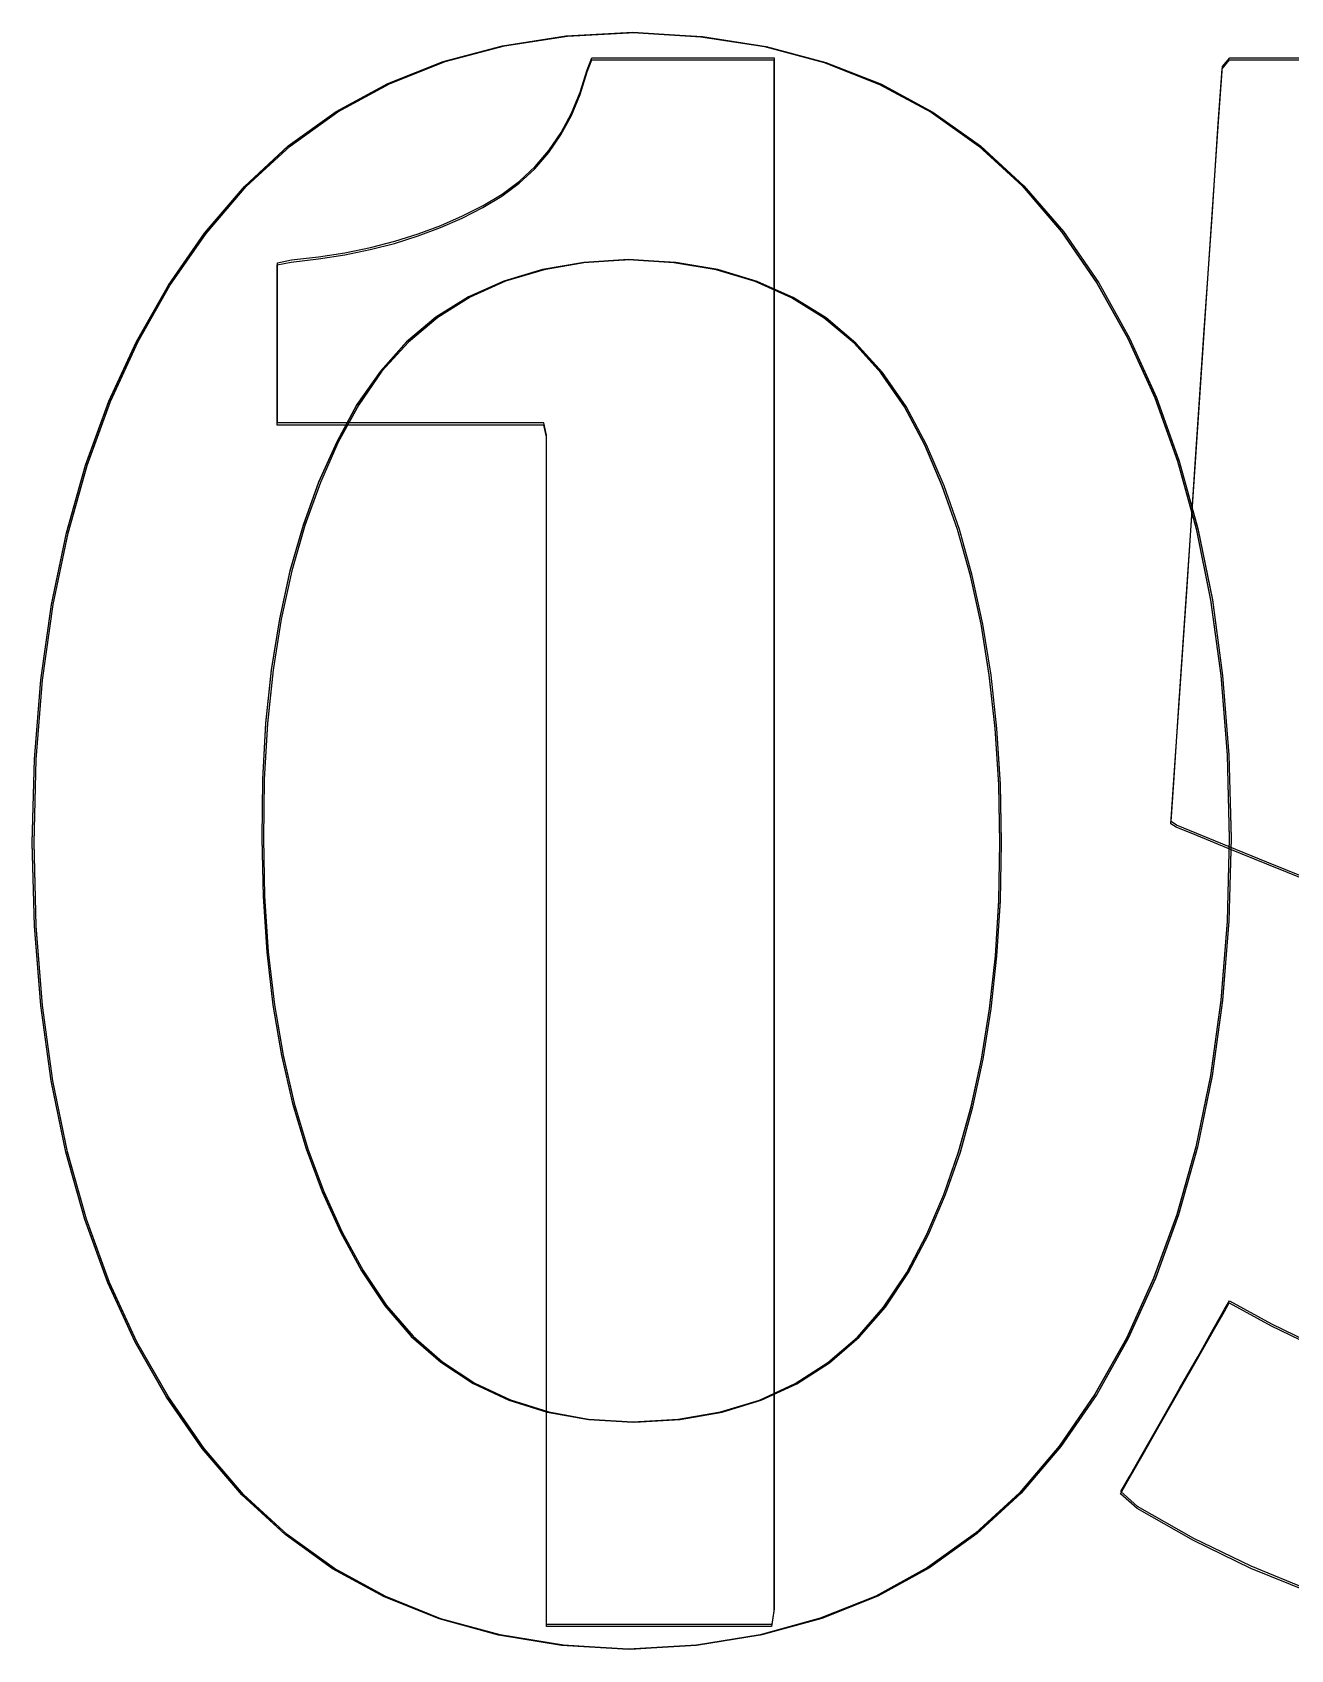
# Model space of a CAD drawing. Extents: x 1 to 47.7, y 0.2 to 35.
# Drawn here: x 39.2111 to 39.2892, y 12.1834 to 12.2837 of the extents above; entities that cross this region are included whole.
import ezdxf

# ---------------------------------------------------------------- set-up
doc = ezdxf.new("R2010")
doc.units = 0
doc.header["$MEASUREMENT"] = 0
for name, color, linetype in [('5_1___24__TARGET_LEDS___12', 7, 'CONTINUOUS'), ('6_2___8__INDEPENDENT_INPUT', 7, 'CONTINUOUS'), ('6_3___8__OPTOISO_INDEPENDE', 7, 'CONTINUOUS'), ('6_4___24__OPTOISO_INDEPEND', 7, 'CONTINUOUS'), ('6_5___8__INDEPENDENT_INPUT', 7, 'CONTINUOUS'), ('6_6___8__INDEPENDENT_INPUT', 7, 'CONTINUOUS'), ('6_7___8__OPTOISO_INDEPENDE', 7, 'CONTINUOUS'), ('6_8___8__OPTOISO_INDEPENDE', 7, 'CONTINUOUS')]:
    doc.layers.add(name, color=color, linetype=linetype)

msp = doc.modelspace()

# ---------------------------------------------------------------- linework, layer by layer
at = {"layer": '5_1___24__TARGET_LEDS___12'}
msp.add_lwpolyline([(39.24303, 12.18481), (39.24303, 12.18766), (39.24303, 12.19524), (39.24303, 12.20611), (39.24303, 12.21879), (39.24303, 12.23183), (39.24303, 12.24379), (39.24303, 12.25319), (39.24303, 12.2586), (39.24286, 12.25934), (39.24165, 12.25934), (39.23955, 12.25934), (39.23687, 12.25934), (39.23394, 12.25934), (39.2311, 12.25934), (39.22867, 12.25934), (39.22697, 12.25934), (39.22633, 12.25934), (39.22633, 12.25972), (39.22633, 12.26074), (39.22633, 12.26221), (39.22633, 12.26391), (39.22633, 12.26567), (39.22633, 12.26728), (39.22633, 12.26855), (39.22633, 12.26928), (39.2272, 12.26945), (39.22889, 12.26964), (39.23052, 12.2699), (39.23209, 12.27022), (39.23361, 12.27061), (39.23507, 12.27107), (39.23646, 12.27159), (39.2378, 12.27218), (39.23908, 12.27283), (39.24027, 12.27354), (39.24135, 12.27434), (39.24232, 12.27524), (39.24318, 12.27625), (39.24393, 12.27735), (39.24458, 12.27855), (39.24512, 12.27985), (39.24555, 12.28125), (39.24584, 12.28199), (39.24667, 12.28199), (39.24811, 12.28199), (39.24994, 12.28199), (39.25193, 12.28199), (39.25387, 12.28199), (39.25554, 12.28199), (39.2567, 12.28199), (39.25713, 12.28199), (39.25713, 12.27827), (39.25713, 12.26838), (39.25713, 12.25422), (39.25713, 12.23768), (39.25713, 12.22067), (39.25713, 12.20508), (39.25713, 12.19282), (39.25713, 12.18578), (39.25699, 12.18481), (39.25597, 12.18481), (39.25419, 12.18481), (39.25193, 12.18481), (39.24946, 12.18481), (39.24706, 12.18481), (39.245, 12.18481), (39.24357, 12.18481)], close=True, dxfattribs=at)
for points in [[(39.29028, 12.23106), (39.28772, 12.2321), (39.28533, 12.23307), (39.28337, 12.23387), (39.2821, 12.23439), (39.28177, 12.23461), (39.28194, 12.23703), (39.28228, 12.24211), (39.28275, 12.24902), (39.28328, 12.25691), (39.28382, 12.26493), (39.28432, 12.27226), (39.28471, 12.27805), (39.28494, 12.28144), (39.28541, 12.28199), (39.28916, 12.28199), (39.29594, 12.28199)], [(39.29036, 12.18694), (39.28673, 12.18842), (39.28317, 12.19015), (39.27968, 12.19214), (39.27865, 12.19305), (39.27918, 12.19399), (39.28005, 12.19551), (39.28112, 12.1974), (39.28229, 12.19944), (39.28342, 12.20142), (39.28439, 12.20313), (39.28509, 12.20436), (39.28538, 12.20488), (39.28799, 12.20346), (39.29094, 12.20204)]]:
    msp.add_lwpolyline(points, dxfattribs=at)
at = {"layer": '6_2___8__INDEPENDENT_INPUT'}
for points in [[(39.2855, 12.2337), (39.28537, 12.22856), (39.28497, 12.22365), (39.28432, 12.21898), (39.28341, 12.21455), (39.28224, 12.21035), (39.28081, 12.2064), (39.27912, 12.20268), (39.27717, 12.19921), (39.27495, 12.19598), (39.27248, 12.19309), (39.26976, 12.19059), (39.26679, 12.18845), (39.26358, 12.18669), (39.26011, 12.1853), (39.2564, 12.18429), (39.25244, 12.18365), (39.24824, 12.18338), (39.24408, 12.18365), (39.24016, 12.18428), (39.23649, 12.18529), (39.23306, 12.18666), (39.22988, 12.1884), (39.22694, 12.19052), (39.22424, 12.193), (39.22179, 12.19586), (39.21958, 12.19904), (39.21762, 12.20247), (39.21593, 12.20614), (39.2145, 12.21007), (39.21333, 12.21424), (39.21242, 12.21866), (39.21177, 12.22334), (39.21138, 12.22826), (39.21125, 12.23343), (39.21138, 12.23859), (39.21178, 12.24352), (39.21244, 12.2482), (39.21336, 12.25264), (39.21454, 12.25684), (39.21599, 12.2608), (39.21771, 12.26452), (39.21968, 12.268), (39.22192, 12.27123), (39.22441, 12.27413), (39.22713, 12.27663), (39.23009, 12.27876), (39.2333, 12.28051), (39.23674, 12.28188), (39.24042, 12.28286), (39.24434, 12.28346), (39.24851, 12.28368), (39.25271, 12.28344), (39.25666, 12.28282), (39.26036, 12.28183), (39.26381, 12.28047), (39.26701, 12.27874), (39.26996, 12.27664), (39.27265, 12.27418), (39.2751, 12.27134), (39.27729, 12.26816), (39.27921, 12.26472), (39.28088, 12.26103), (39.28229, 12.25709), (39.28344, 12.25291), (39.28434, 12.24848), (39.28498, 12.2438), (39.28537, 12.23888)], [(39.27127, 12.23343), (39.27119, 12.23705), (39.27098, 12.24051), (39.27061, 12.24383), (39.2701, 12.24699), (39.26945, 12.25), (39.26865, 12.25285), (39.2677, 12.25556), (39.26661, 12.25811), (39.26535, 12.26048), (39.26388, 12.26259), (39.26223, 12.26441), (39.26038, 12.26597), (39.25834, 12.26724), (39.2561, 12.26824), (39.25367, 12.26897), (39.25105, 12.26941), (39.24824, 12.26959), (39.24547, 12.26942), (39.24289, 12.26897), (39.2405, 12.26826), (39.2383, 12.26727), (39.23629, 12.26601), (39.23447, 12.26448), (39.23283, 12.26268), (39.23139, 12.2606), (39.23012, 12.25827), (39.22901, 12.25578), (39.22804, 12.25311), (39.22723, 12.25029), (39.22658, 12.2473), (39.22607, 12.24415), (39.22572, 12.24083), (39.22552, 12.23735), (39.22548, 12.2337), (39.22555, 12.2301), (39.22578, 12.22666), (39.22617, 12.22337), (39.2267, 12.22024), (39.22739, 12.21726), (39.22823, 12.21445), (39.22922, 12.21178), (39.23037, 12.20928), (39.23166, 12.20689), (39.23312, 12.20471), (39.23476, 12.20282), (39.23659, 12.20121), (39.2386, 12.1999), (39.2408, 12.19886), (39.24318, 12.19812), (39.24575, 12.19766), (39.24851, 12.19748), (39.25132, 12.19766), (39.25394, 12.19811), (39.25635, 12.19885), (39.25857, 12.19987), (39.2606, 12.20117), (39.26243, 12.20275), (39.26406, 12.20462), (39.2655, 12.20677), (39.26673, 12.20913), (39.26779, 12.21161), (39.26871, 12.21424), (39.26949, 12.21704), (39.27013, 12.22), (39.27063, 12.22312), (39.27098, 12.2264), (39.2712, 12.22983)]]:
    msp.add_lwpolyline(points, close=True, dxfattribs=at)
at = {"layer": '6_3___8__OPTOISO_INDEPENDE'}
for points in [[(39.2855, 12.2337), (39.28537, 12.22856), (39.28497, 12.22365), (39.28432, 12.21898), (39.28341, 12.21455), (39.28224, 12.21035), (39.28081, 12.2064), (39.27912, 12.20268), (39.27717, 12.19921), (39.27495, 12.19598), (39.27248, 12.19309), (39.26976, 12.19059), (39.26679, 12.18845), (39.26358, 12.18669), (39.26011, 12.1853), (39.2564, 12.18429), (39.25244, 12.18365), (39.24824, 12.18338), (39.24408, 12.18365), (39.24016, 12.18428), (39.23649, 12.18529), (39.23306, 12.18666), (39.22988, 12.1884), (39.22694, 12.19052), (39.22424, 12.193), (39.22179, 12.19586), (39.21958, 12.19904), (39.21762, 12.20247), (39.21593, 12.20614), (39.2145, 12.21007), (39.21333, 12.21424), (39.21242, 12.21866), (39.21177, 12.22334), (39.21138, 12.22826), (39.21125, 12.23343), (39.21138, 12.23859), (39.21178, 12.24352), (39.21244, 12.2482), (39.21336, 12.25264), (39.21454, 12.25684), (39.21599, 12.2608), (39.21771, 12.26452), (39.21968, 12.268), (39.22192, 12.27123), (39.22441, 12.27413), (39.22713, 12.27663), (39.23009, 12.27876), (39.2333, 12.28051), (39.23674, 12.28188), (39.24042, 12.28286), (39.24434, 12.28346), (39.24851, 12.28368), (39.25271, 12.28344), (39.25666, 12.28282), (39.26036, 12.28183), (39.26381, 12.28047), (39.26701, 12.27874), (39.26996, 12.27664), (39.27265, 12.27418), (39.2751, 12.27134), (39.27729, 12.26816), (39.27921, 12.26472), (39.28088, 12.26103), (39.28229, 12.25709), (39.28344, 12.25291), (39.28434, 12.24848), (39.28498, 12.2438), (39.28537, 12.23888)], [(39.27127, 12.23343), (39.27119, 12.23705), (39.27098, 12.24051), (39.27061, 12.24383), (39.2701, 12.24699), (39.26945, 12.25), (39.26865, 12.25285), (39.2677, 12.25556), (39.26661, 12.25811), (39.26535, 12.26048), (39.26388, 12.26259), (39.26223, 12.26441), (39.26038, 12.26597), (39.25834, 12.26724), (39.2561, 12.26824), (39.25367, 12.26897), (39.25105, 12.26941), (39.24824, 12.26959), (39.24547, 12.26942), (39.24289, 12.26897), (39.2405, 12.26826), (39.2383, 12.26727), (39.23629, 12.26601), (39.23447, 12.26448), (39.23283, 12.26268), (39.23139, 12.2606), (39.23012, 12.25827), (39.22901, 12.25578), (39.22804, 12.25311), (39.22723, 12.25029), (39.22658, 12.2473), (39.22607, 12.24415), (39.22572, 12.24083), (39.22552, 12.23735), (39.22548, 12.2337), (39.22555, 12.2301), (39.22578, 12.22666), (39.22617, 12.22337), (39.2267, 12.22024), (39.22739, 12.21726), (39.22823, 12.21445), (39.22922, 12.21178), (39.23037, 12.20928), (39.23166, 12.20689), (39.23312, 12.20471), (39.23476, 12.20282), (39.23659, 12.20121), (39.2386, 12.1999), (39.2408, 12.19886), (39.24318, 12.19812), (39.24575, 12.19766), (39.24851, 12.19748), (39.25132, 12.19766), (39.25394, 12.19811), (39.25635, 12.19885), (39.25857, 12.19987), (39.2606, 12.20117), (39.26243, 12.20275), (39.26406, 12.20462), (39.2655, 12.20677), (39.26673, 12.20913), (39.26779, 12.21161), (39.26871, 12.21424), (39.26949, 12.21704), (39.27013, 12.22), (39.27063, 12.22312), (39.27098, 12.2264), (39.2712, 12.22983)]]:
    msp.add_lwpolyline(points, close=True, dxfattribs=at)
at = {"layer": '6_4___24__OPTOISO_INDEPEND'}
msp.add_lwpolyline([(39.24304, 12.18494), (39.24304, 12.18779), (39.24304, 12.19537), (39.24304, 12.20624), (39.24304, 12.21892), (39.24304, 12.23196), (39.24304, 12.24392), (39.24304, 12.25332), (39.24304, 12.25872), (39.24288, 12.25947), (39.24167, 12.25947), (39.23956, 12.25947), (39.23688, 12.25947), (39.23396, 12.25947), (39.23112, 12.25947), (39.22868, 12.25947), (39.22698, 12.25947), (39.22635, 12.25947), (39.22635, 12.25985), (39.22635, 12.26087), (39.22635, 12.26234), (39.22635, 12.26404), (39.22635, 12.2658), (39.22635, 12.26741), (39.22635, 12.26868), (39.22635, 12.2694), (39.22721, 12.26958), (39.2289, 12.26977), (39.23053, 12.27003), (39.23211, 12.27035), (39.23362, 12.27074), (39.23508, 12.2712), (39.23648, 12.27172), (39.23782, 12.27231), (39.2391, 12.27296), (39.24028, 12.27367), (39.24136, 12.27447), (39.24233, 12.27537), (39.24319, 12.27637), (39.24395, 12.27748), (39.24459, 12.27868), (39.24513, 12.27998), (39.24556, 12.28138), (39.24585, 12.28212), (39.24668, 12.28212), (39.24812, 12.28212), (39.24995, 12.28212), (39.25195, 12.28212), (39.25389, 12.28212), (39.25555, 12.28212), (39.25671, 12.28212), (39.25715, 12.28212), (39.25715, 12.2784), (39.25715, 12.26851), (39.25715, 12.25435), (39.25715, 12.23781), (39.25715, 12.2208), (39.25715, 12.20521), (39.25715, 12.19295), (39.25715, 12.18591), (39.25701, 12.18494), (39.25599, 12.18494), (39.2542, 12.18494), (39.25194, 12.18494), (39.24947, 12.18494), (39.24707, 12.18494), (39.24502, 12.18494), (39.24358, 12.18494)], close=True, dxfattribs=at)
for points in [[(39.29029, 12.23119), (39.28773, 12.23223), (39.28534, 12.2332), (39.28338, 12.234), (39.28211, 12.23452), (39.28179, 12.23474), (39.28195, 12.23716), (39.28229, 12.24224), (39.28276, 12.24915), (39.28329, 12.25703), (39.28384, 12.26506), (39.28433, 12.27239), (39.28473, 12.27817), (39.28496, 12.28157), (39.28542, 12.28212), (39.28918, 12.28212), (39.29596, 12.28212)], [(39.29037, 12.18707), (39.28674, 12.18855), (39.28319, 12.19028), (39.2797, 12.19226), (39.27866, 12.19318), (39.2792, 12.19412), (39.28006, 12.19564), (39.28114, 12.19753), (39.2823, 12.19957), (39.28343, 12.20155), (39.2844, 12.20326), (39.2851, 12.20449), (39.2854, 12.20501), (39.288, 12.20359), (39.29095, 12.20217)]]:
    msp.add_lwpolyline(points, dxfattribs=at)
at = {"layer": '6_5___8__INDEPENDENT_INPUT'}
for points in [[(39.28539, 12.23372), (39.28526, 12.22857), (39.28487, 12.22366), (39.28422, 12.21899), (39.28331, 12.21456), (39.28213, 12.21037), (39.2807, 12.20641), (39.27901, 12.2027), (39.27706, 12.19922), (39.27484, 12.19599), (39.27237, 12.19311), (39.26965, 12.1906), (39.26668, 12.18847), (39.26347, 12.1867), (39.26001, 12.18532), (39.2563, 12.1843), (39.25234, 12.18366), (39.24813, 12.1834), (39.24397, 12.18366), (39.24006, 12.1843), (39.23638, 12.1853), (39.23296, 12.18667), (39.22977, 12.18842), (39.22683, 12.19053), (39.22413, 12.19302), (39.22168, 12.19587), (39.21947, 12.19905), (39.21752, 12.20248), (39.21582, 12.20616), (39.21439, 12.21008), (39.21322, 12.21425), (39.21231, 12.21868), (39.21166, 12.22335), (39.21127, 12.22827), (39.21114, 12.23345), (39.21127, 12.23861), (39.21167, 12.24353), (39.21233, 12.24821), (39.21325, 12.25265), (39.21444, 12.25685), (39.21589, 12.26081), (39.2176, 12.26453), (39.21958, 12.26801), (39.22181, 12.27125), (39.2243, 12.27414), (39.22702, 12.27665), (39.22998, 12.27878), (39.23319, 12.28052), (39.23663, 12.28189), (39.24031, 12.28287), (39.24424, 12.28348), (39.2484, 12.2837), (39.2526, 12.28345), (39.25655, 12.28283), (39.26025, 12.28184), (39.2637, 12.28048), (39.2669, 12.27876), (39.26985, 12.27666), (39.27255, 12.27419), (39.27499, 12.27135), (39.27718, 12.26817), (39.2791, 12.26473), (39.28077, 12.26104), (39.28218, 12.25711), (39.28333, 12.25293), (39.28423, 12.24849), (39.28487, 12.24382), (39.28526, 12.23889)], [(39.27116, 12.23345), (39.27109, 12.23706), (39.27087, 12.24053), (39.2705, 12.24384), (39.27, 12.247), (39.26934, 12.25001), (39.26854, 12.25287), (39.26759, 12.25557), (39.2665, 12.25812), (39.26524, 12.26049), (39.26378, 12.2626), (39.26212, 12.26443), (39.26027, 12.26598), (39.25823, 12.26726), (39.25599, 12.26826), (39.25356, 12.26898), (39.25094, 12.26943), (39.24813, 12.2696), (39.24536, 12.26943), (39.24278, 12.26899), (39.24039, 12.26827), (39.23819, 12.26729), (39.23618, 12.26603), (39.23436, 12.2645), (39.23273, 12.26269), (39.23128, 12.26062), (39.23002, 12.25829), (39.2289, 12.25579), (39.22794, 12.25313), (39.22712, 12.2503), (39.22647, 12.24731), (39.22596, 12.24416), (39.22561, 12.24084), (39.22541, 12.23736), (39.22537, 12.23372), (39.22545, 12.23012), (39.22568, 12.22667), (39.22606, 12.22338), (39.22659, 12.22025), (39.22728, 12.21728), (39.22812, 12.21446), (39.22911, 12.2118), (39.23026, 12.20929), (39.23155, 12.2069), (39.23301, 12.20472), (39.23465, 12.20283), (39.23648, 12.20123), (39.23849, 12.19991), (39.24069, 12.19888), (39.24307, 12.19813), (39.24564, 12.19767), (39.2484, 12.1975), (39.25121, 12.19767), (39.25383, 12.19812), (39.25624, 12.19886), (39.25847, 12.19988), (39.26049, 12.20118), (39.26232, 12.20277), (39.26395, 12.20463), (39.26539, 12.20678), (39.26662, 12.20914), (39.26768, 12.21162), (39.2686, 12.21426), (39.26938, 12.21706), (39.27002, 12.22001), (39.27052, 12.22313), (39.27088, 12.22641), (39.27109, 12.22985)]]:
    msp.add_lwpolyline(points, close=True, dxfattribs=at)
at = {"layer": '6_6___8__INDEPENDENT_INPUT'}
for points in [[(39.2855, 12.23371), (39.28537, 12.22856), (39.28497, 12.22366), (39.28432, 12.21899), (39.28341, 12.21455), (39.28224, 12.21036), (39.28081, 12.20641), (39.27912, 12.20269), (39.27717, 12.19921), (39.27495, 12.19598), (39.27248, 12.1931), (39.26976, 12.19059), (39.26679, 12.18846), (39.26358, 12.1867), (39.26011, 12.18531), (39.2564, 12.1843), (39.25244, 12.18366), (39.24824, 12.18339), (39.24408, 12.18365), (39.24016, 12.18429), (39.23649, 12.18529), (39.23306, 12.18667), (39.22988, 12.18841), (39.22694, 12.19052), (39.22424, 12.19301), (39.22179, 12.19586), (39.21958, 12.19905), (39.21762, 12.20247), (39.21593, 12.20615), (39.2145, 12.21007), (39.21333, 12.21425), (39.21242, 12.21867), (39.21177, 12.22334), (39.21138, 12.22827), (39.21125, 12.23344), (39.21138, 12.2386), (39.21178, 12.24352), (39.21244, 12.2482), (39.21336, 12.25265), (39.21454, 12.25685), (39.21599, 12.26081), (39.21771, 12.26453), (39.21968, 12.268), (39.22192, 12.27124), (39.22441, 12.27413), (39.22713, 12.27664), (39.23009, 12.27877), (39.2333, 12.28052), (39.23674, 12.28188), (39.24042, 12.28287), (39.24434, 12.28347), (39.24851, 12.28369), (39.25271, 12.28344), (39.25666, 12.28282), (39.26036, 12.28183), (39.26381, 12.28048), (39.26701, 12.27875), (39.26996, 12.27665), (39.27265, 12.27418), (39.2751, 12.27135), (39.27729, 12.26816), (39.27921, 12.26472), (39.28088, 12.26104), (39.28229, 12.2571), (39.28344, 12.25292), (39.28434, 12.24849), (39.28498, 12.24381), (39.28537, 12.23888)], [(39.27127, 12.23344), (39.27119, 12.23706), (39.27098, 12.24052), (39.27061, 12.24383), (39.2701, 12.24699), (39.26945, 12.25), (39.26865, 12.25286), (39.2677, 12.25556), (39.26661, 12.25811), (39.26535, 12.26049), (39.26388, 12.26259), (39.26223, 12.26442), (39.26038, 12.26598), (39.25834, 12.26725), (39.2561, 12.26825), (39.25367, 12.26898), (39.25105, 12.26942), (39.24824, 12.26959), (39.24547, 12.26942), (39.24289, 12.26898), (39.2405, 12.26827), (39.2383, 12.26728), (39.23629, 12.26602), (39.23447, 12.26449), (39.23283, 12.26269), (39.23139, 12.26061), (39.23012, 12.25828), (39.22901, 12.25578), (39.22804, 12.25312), (39.22723, 12.25029), (39.22658, 12.2473), (39.22607, 12.24415), (39.22572, 12.24084), (39.22552, 12.23735), (39.22548, 12.23371), (39.22555, 12.23011), (39.22578, 12.22667), (39.22617, 12.22338), (39.2267, 12.22025), (39.22739, 12.21727), (39.22823, 12.21445), (39.22922, 12.21179), (39.23037, 12.20928), (39.23166, 12.20689), (39.23312, 12.20472), (39.23476, 12.20283), (39.23659, 12.20122), (39.2386, 12.1999), (39.2408, 12.19887), (39.24318, 12.19812), (39.24575, 12.19766), (39.24851, 12.19749), (39.25132, 12.19766), (39.25394, 12.19812), (39.25635, 12.19885), (39.25857, 12.19987), (39.2606, 12.20118), (39.26243, 12.20276), (39.26406, 12.20463), (39.2655, 12.20677), (39.26673, 12.20913), (39.26779, 12.21161), (39.26871, 12.21425), (39.26949, 12.21705), (39.27013, 12.22001), (39.27063, 12.22312), (39.27098, 12.2264), (39.2712, 12.22984)]]:
    msp.add_lwpolyline(points, close=True, dxfattribs=at)
at = {"layer": '6_7___8__OPTOISO_INDEPENDE'}
for points in [[(39.2855, 12.2337), (39.28537, 12.22856), (39.28497, 12.22365), (39.28432, 12.21898), (39.28341, 12.21455), (39.28224, 12.21035), (39.28081, 12.2064), (39.27912, 12.20268), (39.27717, 12.19921), (39.27495, 12.19598), (39.27248, 12.19309), (39.26976, 12.19059), (39.26679, 12.18845), (39.26358, 12.18669), (39.26011, 12.1853), (39.2564, 12.18429), (39.25244, 12.18365), (39.24824, 12.18338), (39.24408, 12.18365), (39.24016, 12.18428), (39.23649, 12.18529), (39.23306, 12.18666), (39.22988, 12.1884), (39.22694, 12.19052), (39.22424, 12.193), (39.22179, 12.19586), (39.21958, 12.19904), (39.21762, 12.20247), (39.21593, 12.20614), (39.2145, 12.21007), (39.21333, 12.21424), (39.21242, 12.21866), (39.21177, 12.22334), (39.21138, 12.22826), (39.21125, 12.23343), (39.21138, 12.23859), (39.21178, 12.24352), (39.21244, 12.2482), (39.21336, 12.25264), (39.21454, 12.25684), (39.21599, 12.2608), (39.21771, 12.26452), (39.21968, 12.268), (39.22192, 12.27123), (39.22441, 12.27413), (39.22713, 12.27663), (39.23009, 12.27876), (39.2333, 12.28051), (39.23674, 12.28188), (39.24042, 12.28286), (39.24434, 12.28346), (39.24851, 12.28368), (39.25271, 12.28344), (39.25666, 12.28282), (39.26036, 12.28183), (39.26381, 12.28047), (39.26701, 12.27874), (39.26996, 12.27664), (39.27265, 12.27418), (39.2751, 12.27134), (39.27729, 12.26816), (39.27921, 12.26472), (39.28088, 12.26103), (39.28229, 12.25709), (39.28344, 12.25291), (39.28434, 12.24848), (39.28498, 12.2438), (39.28537, 12.23888)], [(39.27127, 12.23343), (39.27119, 12.23705), (39.27098, 12.24051), (39.27061, 12.24383), (39.2701, 12.24699), (39.26945, 12.25), (39.26865, 12.25285), (39.2677, 12.25556), (39.26661, 12.25811), (39.26535, 12.26048), (39.26388, 12.26259), (39.26223, 12.26441), (39.26038, 12.26597), (39.25834, 12.26724), (39.2561, 12.26824), (39.25367, 12.26897), (39.25105, 12.26941), (39.24824, 12.26959), (39.24547, 12.26942), (39.24289, 12.26897), (39.2405, 12.26826), (39.2383, 12.26727), (39.23629, 12.26601), (39.23447, 12.26448), (39.23283, 12.26268), (39.23139, 12.2606), (39.23012, 12.25827), (39.22901, 12.25578), (39.22804, 12.25311), (39.22723, 12.25029), (39.22658, 12.2473), (39.22607, 12.24415), (39.22572, 12.24083), (39.22552, 12.23735), (39.22548, 12.2337), (39.22555, 12.2301), (39.22578, 12.22666), (39.22617, 12.22337), (39.2267, 12.22024), (39.22739, 12.21726), (39.22823, 12.21445), (39.22922, 12.21178), (39.23037, 12.20928), (39.23166, 12.20689), (39.23312, 12.20471), (39.23476, 12.20282), (39.23659, 12.20121), (39.2386, 12.1999), (39.2408, 12.19886), (39.24318, 12.19812), (39.24575, 12.19766), (39.24851, 12.19748), (39.25132, 12.19766), (39.25394, 12.19811), (39.25635, 12.19885), (39.25857, 12.19987), (39.2606, 12.20117), (39.26243, 12.20275), (39.26406, 12.20462), (39.2655, 12.20677), (39.26673, 12.20913), (39.26779, 12.21161), (39.26871, 12.21424), (39.26949, 12.21704), (39.27013, 12.22), (39.27063, 12.22312), (39.27098, 12.2264), (39.2712, 12.22983)]]:
    msp.add_lwpolyline(points, close=True, dxfattribs=at)
at = {"layer": '6_8___8__OPTOISO_INDEPENDE'}
for points in [[(39.28539, 12.2337), (39.28526, 12.22855), (39.28487, 12.22364), (39.28422, 12.21897), (39.28331, 12.21454), (39.28213, 12.21035), (39.2807, 12.20639), (39.27901, 12.20268), (39.27706, 12.1992), (39.27484, 12.19597), (39.27237, 12.19309), (39.26965, 12.19058), (39.26668, 12.18844), (39.26347, 12.18668), (39.26001, 12.1853), (39.2563, 12.18428), (39.25234, 12.18364), (39.24813, 12.18338), (39.24397, 12.18364), (39.24006, 12.18427), (39.23638, 12.18528), (39.23296, 12.18665), (39.22977, 12.1884), (39.22683, 12.19051), (39.22413, 12.19299), (39.22168, 12.19585), (39.21947, 12.19903), (39.21752, 12.20246), (39.21582, 12.20614), (39.21439, 12.21006), (39.21322, 12.21423), (39.21231, 12.21866), (39.21166, 12.22333), (39.21127, 12.22825), (39.21114, 12.23343), (39.21127, 12.23859), (39.21167, 12.24351), (39.21233, 12.24819), (39.21325, 12.25263), (39.21444, 12.25683), (39.21589, 12.26079), (39.2176, 12.26451), (39.21958, 12.26799), (39.22181, 12.27123), (39.2243, 12.27412), (39.22702, 12.27663), (39.22998, 12.27876), (39.23319, 12.2805), (39.23663, 12.28187), (39.24031, 12.28285), (39.24424, 12.28346), (39.2484, 12.28368), (39.2526, 12.28343), (39.25655, 12.28281), (39.26025, 12.28182), (39.2637, 12.28046), (39.2669, 12.27874), (39.26985, 12.27664), (39.27255, 12.27417), (39.27499, 12.27133), (39.27718, 12.26815), (39.2791, 12.26471), (39.28077, 12.26102), (39.28218, 12.25709), (39.28333, 12.25291), (39.28423, 12.24847), (39.28487, 12.2438), (39.28526, 12.23887)], [(39.27116, 12.23343), (39.27109, 12.23704), (39.27087, 12.24051), (39.2705, 12.24382), (39.27, 12.24698), (39.26934, 12.24999), (39.26854, 12.25285), (39.26759, 12.25555), (39.2665, 12.2581), (39.26524, 12.26047), (39.26378, 12.26258), (39.26212, 12.26441), (39.26027, 12.26596), (39.25823, 12.26724), (39.25599, 12.26824), (39.25356, 12.26896), (39.25094, 12.26941), (39.24813, 12.26958), (39.24536, 12.26941), (39.24278, 12.26897), (39.24039, 12.26826), (39.23819, 12.26727), (39.23618, 12.26601), (39.23436, 12.26448), (39.23273, 12.26267), (39.23128, 12.26059), (39.23002, 12.25827), (39.2289, 12.25577), (39.22794, 12.2531), (39.22712, 12.25028), (39.22647, 12.24729), (39.22596, 12.24414), (39.22561, 12.24082), (39.22541, 12.23734), (39.22537, 12.2337), (39.22545, 12.2301), (39.22568, 12.22665), (39.22606, 12.22336), (39.22659, 12.22023), (39.22728, 12.21726), (39.22812, 12.21444), (39.22911, 12.21178), (39.23026, 12.20927), (39.23155, 12.20688), (39.23301, 12.2047), (39.23465, 12.20281), (39.23648, 12.20121), (39.23849, 12.19989), (39.24069, 12.19886), (39.24307, 12.19811), (39.24564, 12.19765), (39.2484, 12.19748), (39.25121, 12.19765), (39.25383, 12.1981), (39.25624, 12.19884), (39.25847, 12.19986), (39.26049, 12.20116), (39.26232, 12.20275), (39.26395, 12.20461), (39.26539, 12.20676), (39.26662, 12.20912), (39.26768, 12.2116), (39.2686, 12.21424), (39.26938, 12.21703), (39.27002, 12.21999), (39.27052, 12.22311), (39.27088, 12.22639), (39.27109, 12.22983)]]:
    msp.add_lwpolyline(points, close=True, dxfattribs=at)

doc.saveas('drawing.dxf')
